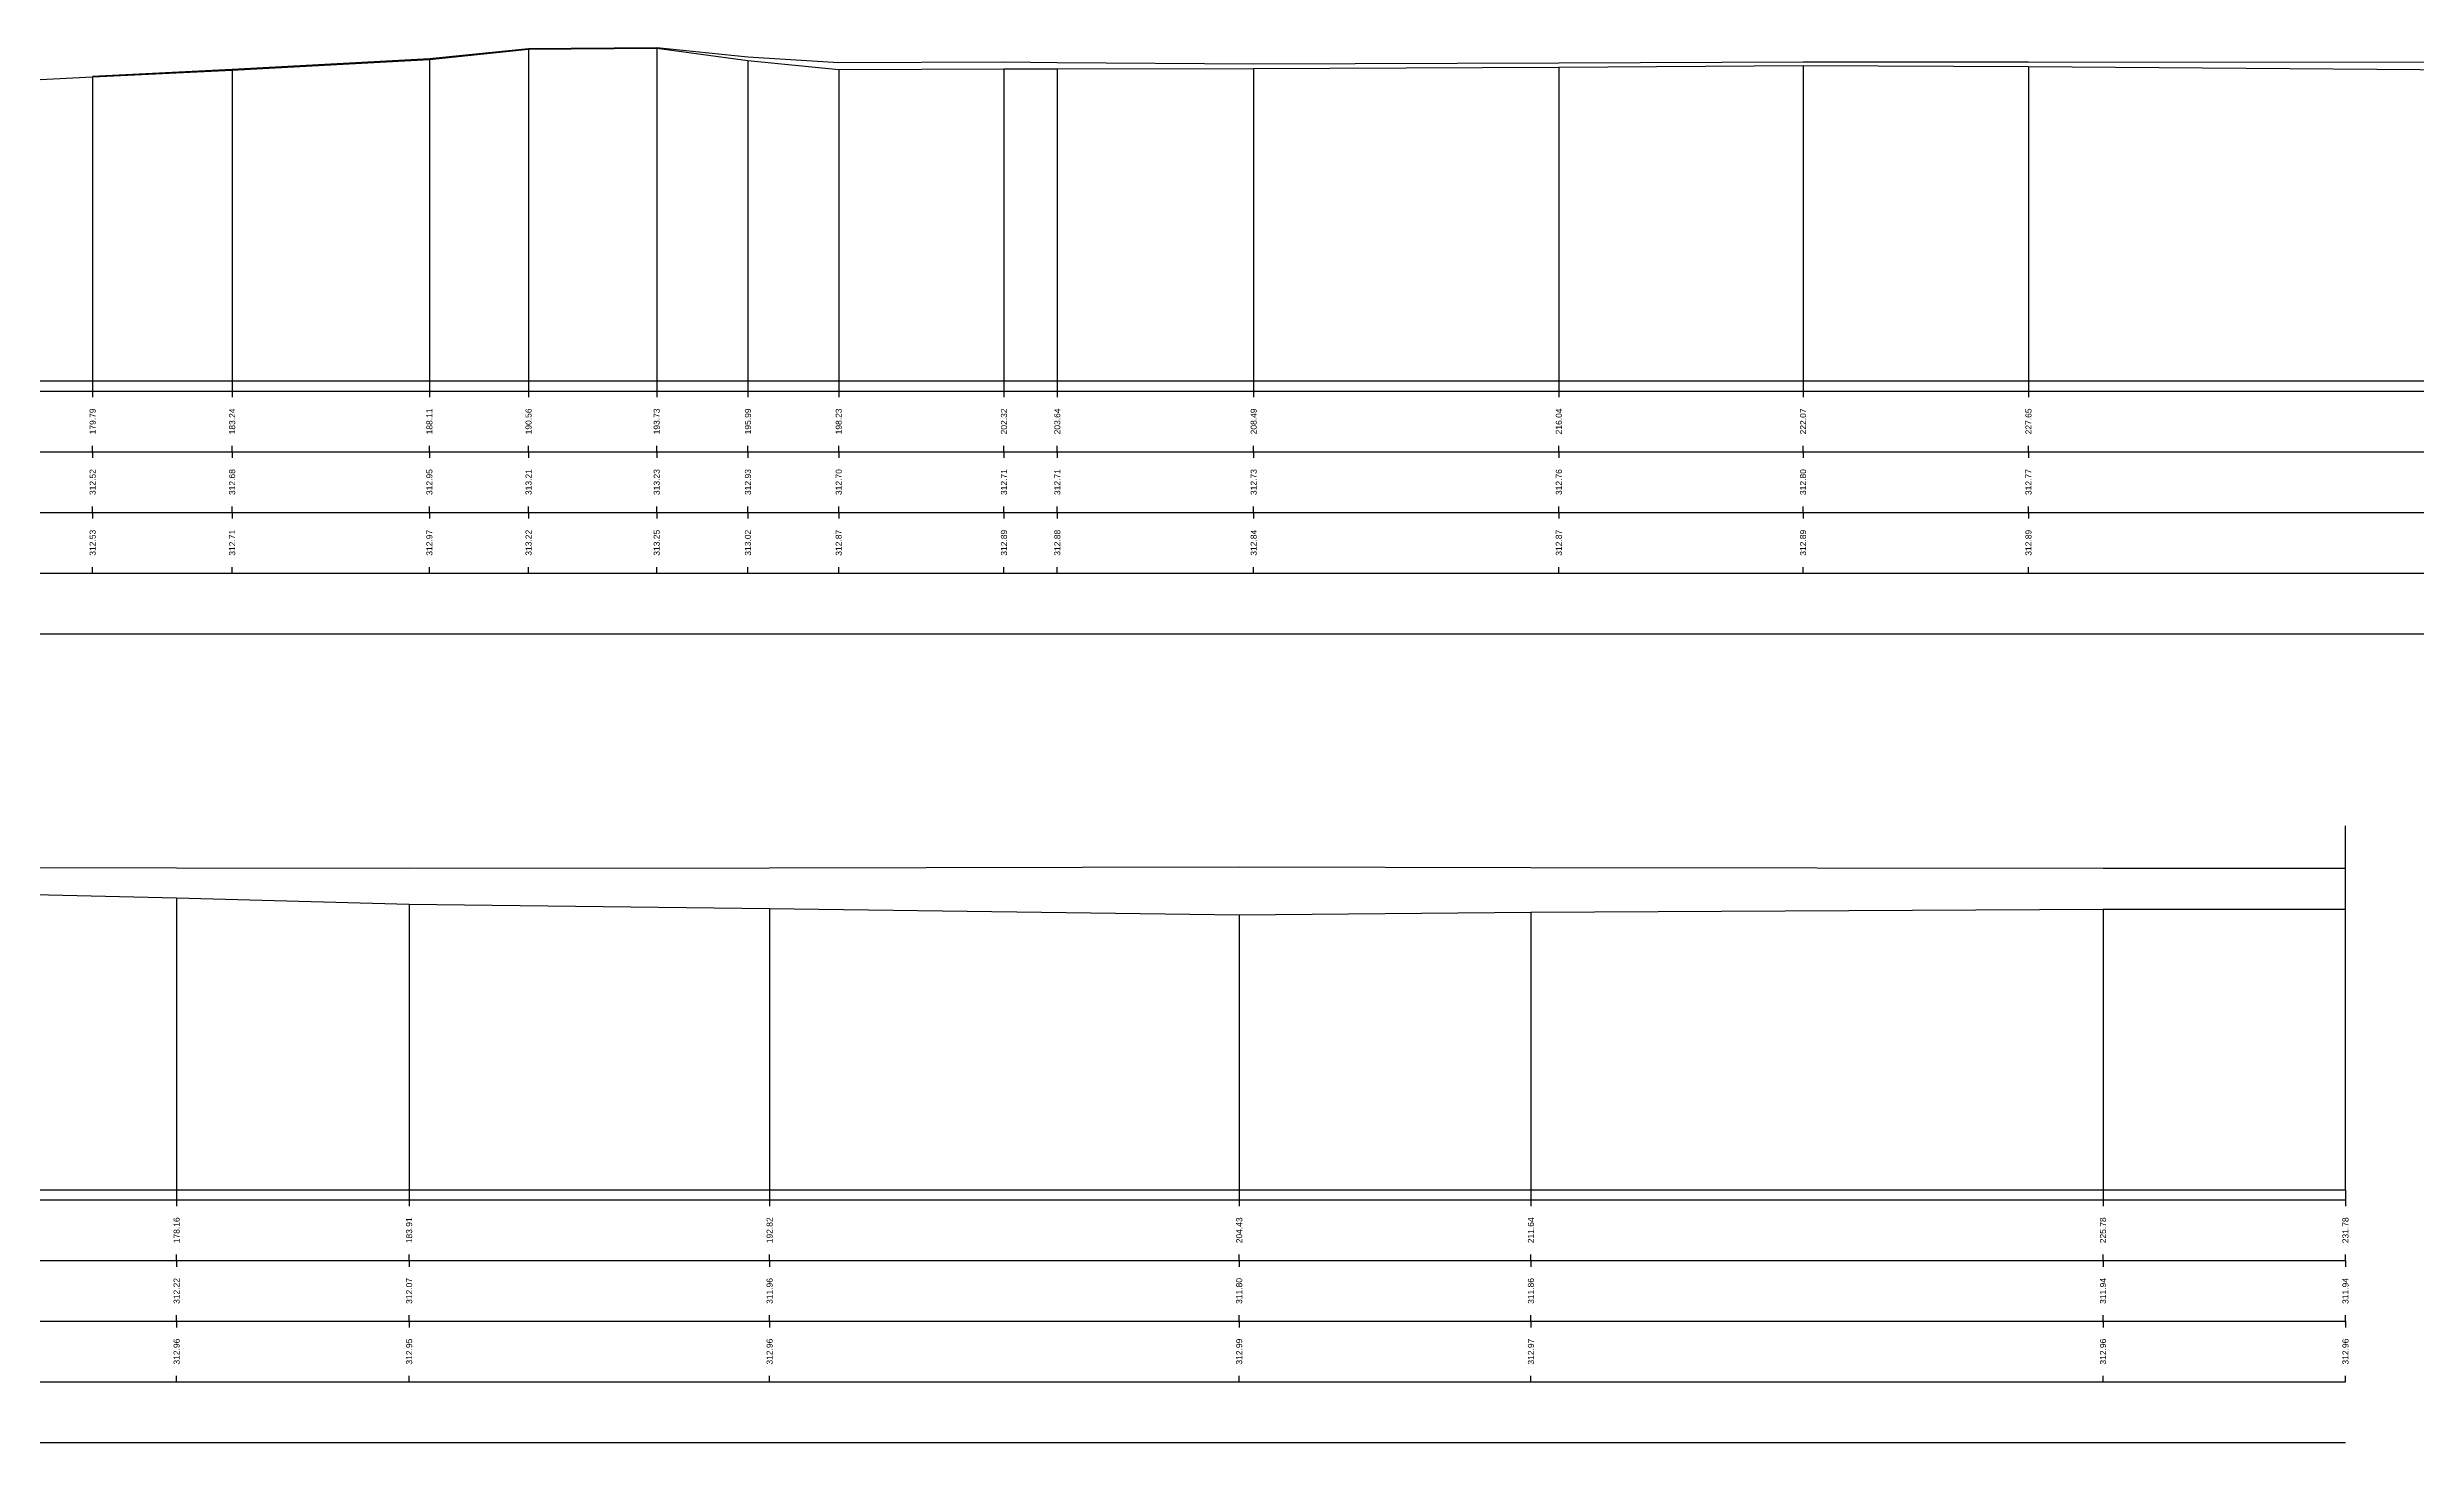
# Model space of a CAD drawing. Header units: millimetres. Extents: x -8 to 448, y 259 to 295.
# Drawn here: x 325.7 to 384.2, y 258.8 to 293.2 of the extents above; entities that cross this region are included whole.
import ezdxf
from ezdxf.enums import TextEntityAlignment as Align

# ---------------------------------------------------------------- set-up
doc = ezdxf.new("R2010")
doc.units = ezdxf.units.MM
doc.styles.get("Standard").update_dxf_attribs({"font": 'arial.ttf'})

msp = doc.modelspace()

# ---------------------------------------------------------------- linework, layer by layer
at = {"layer": 'band'}
for p, q in [((326.79, 284.75), (326.79, 284.6)), ((330.239, 284.75), (330.239, 284.6)), ((335.116, 284.75), (335.116, 284.6)), ((337.567, 284.75), (337.567, 284.6)), ((340.735, 284.75), (340.735, 284.6)), ((342.991, 284.75), (342.991, 284.6)), ((345.235, 284.75), (345.235, 284.6)), ((349.32, 284.75), (349.32, 284.6)), ((350.639, 284.75), (350.639, 284.6)), ((355.494, 284.75), (355.494, 284.6)), ((363.039, 284.75), (363.039, 284.6)), ((369.076, 284.75), (369.076, 284.6)), ((374.649, 284.75), (374.649, 284.6)), ((326.79, 283.25), (326.79, 283.4)), ((326.79, 283.25), (326.79, 283.1)), ((330.239, 283.25), (330.239, 283.4)), ((330.239, 283.25), (330.239, 283.1)), ((335.116, 283.25), (335.116, 283.4)), ((335.116, 283.25), (335.116, 283.1)), ((337.567, 283.25), (337.567, 283.4)), ((337.567, 283.25), (337.567, 283.1)), ((340.735, 283.25), (340.735, 283.4)), ((340.735, 283.25), (340.735, 283.1)), ((342.991, 283.25), (342.991, 283.4)), ((342.991, 283.25), (342.991, 283.1)), ((345.235, 283.25), (345.235, 283.4)), ((345.235, 283.25), (345.235, 283.1)), ((349.32, 283.25), (349.32, 283.4)), ((349.32, 283.25), (349.32, 283.1)), ((350.639, 283.25), (350.639, 283.4)), ((350.639, 283.25), (350.639, 283.1)), ((355.494, 283.25), (355.494, 283.4)), ((355.494, 283.25), (355.494, 283.1)), ((363.039, 283.25), (363.039, 283.4)), ((363.039, 283.25), (363.039, 283.1)), ((369.076, 283.25), (369.076, 283.4)), ((369.076, 283.25), (369.076, 283.1)), ((374.649, 283.25), (374.649, 283.4)), ((374.649, 283.25), (374.649, 283.1)), ((326.79, 281.75), (326.79, 281.9)), ((326.79, 281.75), (326.79, 281.6)), ((330.239, 281.75), (330.239, 281.9)), ((330.239, 281.75), (330.239, 281.6)), ((335.116, 281.75), (335.116, 281.9)), ((335.116, 281.75), (335.116, 281.6)), ((337.567, 281.75), (337.567, 281.9)), ((337.567, 281.75), (337.567, 281.6)), ((340.735, 281.75), (340.735, 281.9)), ((340.735, 281.75), (340.735, 281.6)), ((342.991, 281.75), (342.991, 281.9)), ((342.991, 281.75), (342.991, 281.6)), ((345.235, 281.75), (345.235, 281.9)), ((345.235, 281.75), (345.235, 281.6)), ((349.32, 281.75), (349.32, 281.9)), ((349.32, 281.75), (349.32, 281.6)), ((350.639, 281.75), (350.639, 281.9)), ((350.639, 281.75), (350.639, 281.6)), ((355.494, 281.75), (355.494, 281.9)), ((355.494, 281.75), (355.494, 281.6)), ((363.039, 281.75), (363.039, 281.9)), ((363.039, 281.75), (363.039, 281.6)), ((369.076, 281.75), (369.076, 281.9)), ((369.076, 281.75), (369.076, 281.6)), ((374.649, 281.75), (374.649, 281.9)), ((374.649, 281.75), (374.649, 281.6)), ((326.79, 280.25), (326.79, 280.4)), ((330.239, 280.25), (330.239, 280.4)), ((335.116, 280.25), (335.116, 280.4)), ((337.567, 280.25), (337.567, 280.4)), ((340.735, 280.25), (340.735, 280.4)), ((342.991, 280.25), (342.991, 280.4)), ((345.235, 280.25), (345.235, 280.4)), ((349.32, 280.25), (349.32, 280.4)), ((350.639, 280.25), (350.639, 280.4)), ((355.494, 280.25), (355.494, 280.4)), ((363.039, 280.25), (363.039, 280.4)), ((369.076, 280.25), (369.076, 280.4)), ((374.649, 280.25), (374.649, 280.4)), ((328.866, 264.75), (328.866, 264.6)), ((334.615, 264.75), (334.615, 264.6)), ((343.527, 264.75), (343.527, 264.6)), ((355.136, 264.75), (355.136, 264.6)), ((362.349, 264.75), (362.349, 264.6)), ((376.492, 264.75), (376.492, 264.6)), ((382.486, 264.75), (382.486, 264.6)), ((328.866, 263.25), (328.866, 263.4)), ((328.866, 263.25), (328.866, 263.1)), ((334.615, 263.25), (334.615, 263.4)), ((334.615, 263.25), (334.615, 263.1)), ((343.527, 263.25), (343.527, 263.4)), ((343.527, 263.25), (343.527, 263.1)), ((355.136, 263.25), (355.136, 263.4)), ((355.136, 263.25), (355.136, 263.1)), ((362.349, 263.25), (362.349, 263.4)), ((362.349, 263.25), (362.349, 263.1)), ((376.492, 263.25), (376.492, 263.4)), ((376.492, 263.25), (376.492, 263.1)), ((382.486, 263.25), (382.486, 263.4)), ((382.486, 263.25), (382.486, 263.1)), ((328.866, 261.75), (328.866, 261.9)), ((334.615, 261.75), (334.615, 261.9)), ((343.527, 261.75), (343.527, 261.9)), ((355.136, 261.75), (355.136, 261.9)), ((362.349, 261.75), (362.349, 261.9)), ((376.492, 261.75), (376.492, 261.9)), ((382.486, 261.75), (382.486, 261.9)), ((328.866, 261.75), (328.866, 261.6)), ((334.615, 261.75), (334.615, 261.6)), ((343.527, 261.75), (343.527, 261.6)), ((355.136, 261.75), (355.136, 261.6)), ((362.349, 261.75), (362.349, 261.6)), ((376.492, 261.75), (376.492, 261.6)), ((382.486, 261.75), (382.486, 261.6)), ((328.866, 260.25), (328.866, 260.4)), ((334.615, 260.25), (334.615, 260.4)), ((343.527, 260.25), (343.527, 260.4)), ((355.136, 260.25), (355.136, 260.4)), ((362.349, 260.25), (362.349, 260.4)), ((376.492, 260.25), (376.492, 260.4)), ((382.486, 260.25), (382.486, 260.4))]:
    msp.add_line(p, q, dxfattribs=at)
at = {"layer": 'frame'}
for p, q in [((-7.5, 284.75), (448.327, 284.75)), ((0, 285), (448.327, 285)), ((-7.5, 283.25), (448.327, 283.25)), ((-7.5, 281.75), (448.327, 281.75)), ((-7.5, 280.25), (448.327, 280.25)), ((-7.5, 278.75), (448.327, 278.75)), ((382.486, 265), (382.486, 274)), ((0, 265), (382.486, 265)), ((-7.5, 264.75), (382.486, 264.75)), ((-7.5, 263.25), (382.486, 263.25)), ((-7.5, 261.75), (382.486, 261.75)), ((-7.5, 260.25), (382.486, 260.25)), ((-7.5, 258.75), (382.486, 258.75))]:
    msp.add_line(p, q, dxfattribs=at)
at = {"layer": 'marker', "color": 253}
for p, q in [((335.116, 292.952), (335.116, 285)), ((337.567, 293.205), (337.567, 285)), ((340.735, 293.232), (340.735, 285)), ((342.991, 292.928), (342.991, 285)), ((326.79, 292.521), (326.79, 285)), ((330.239, 292.685), (330.239, 285)), ((345.235, 292.698), (345.235, 285)), ((349.32, 292.715), (349.32, 285)), ((350.639, 292.714), (350.639, 285)), ((355.494, 292.727), (355.494, 285)), ((363.039, 292.759), (363.039, 285)), ((369.076, 292.801), (369.076, 285)), ((374.649, 292.772), (374.649, 285)), ((326.79, 285), (326.79, 284.75)), ((330.239, 285), (330.239, 284.75)), ((335.116, 285), (335.116, 284.75)), ((337.567, 285), (337.567, 284.75)), ((340.735, 285), (340.735, 284.75)), ((342.991, 285), (342.991, 284.75)), ((345.235, 285), (345.235, 284.75)), ((349.32, 285), (349.32, 284.75)), ((350.639, 285), (350.639, 284.75)), ((355.494, 285), (355.494, 284.75)), ((363.039, 285), (363.039, 284.75)), ((369.076, 285), (369.076, 284.75)), ((374.649, 285), (374.649, 284.75)), ((328.866, 272.222), (328.866, 265)), ((334.615, 272.067), (334.615, 265)), ((343.527, 271.955), (343.527, 265)), ((355.136, 271.8), (355.136, 265)), ((362.349, 271.862), (362.349, 265)), ((376.492, 271.94), (376.492, 265)), ((328.866, 265), (328.866, 264.75)), ((334.615, 265), (334.615, 264.75)), ((343.527, 265), (343.527, 264.75)), ((355.136, 265), (355.136, 264.75)), ((362.349, 265), (362.349, 264.75)), ((376.492, 265), (376.492, 264.75)), ((382.486, 265), (382.486, 264.75))]:
    msp.add_line(p, q, dxfattribs=at)
at = {"layer": 'profile'}
for points in [[(318.853, 292.115), (326.79, 292.521), (330.239, 292.685), (335.116, 292.952), (337.567, 293.205), (340.735, 293.232), (342.991, 292.928), (345.235, 292.698), (349.32, 292.715), (350.639, 292.714), (355.494, 292.727), (363.039, 292.759), (369.076, 292.801), (374.649, 292.772), (387.565, 292.676)], [(278.121, 271.525), (281.65, 273.16), (285.118, 273.098), (293.609, 272.916), (301.342, 272.784), (313.396, 272.582), (328.866, 272.222), (334.615, 272.067), (343.527, 271.955), (355.136, 271.8), (362.349, 271.862), (376.492, 271.94), (382.486, 271.94)]]:
    msp.add_lwpolyline(points, dxfattribs=at)
at = {"layer": 'profile', "true_color": 0xff007f}
for points in [[(326.79, 292.533), (330.239, 292.708), (335.116, 292.97), (337.567, 293.224), (340.735, 293.248), (342.991, 293.017), (345.235, 292.874), (349.32, 292.888), (350.639, 292.878), (355.494, 292.843), (363.039, 292.869), (369.076, 292.889), (374.649, 292.888), (387.565, 292.881), (398.309, 292.878), (404.129, 292.882), (415.022, 292.88), (419.745, 292.882), (422.86, 292.882), (438.974, 292.904), (448.327, 292.904)], [(285.118, 273.116), (293.609, 272.976), (301.342, 272.971), (313.396, 272.984), (328.866, 272.959), (334.615, 272.952), (343.527, 272.963), (355.136, 272.987), (362.349, 272.967), (376.492, 272.956), (382.486, 272.956)]]:
    msp.add_lwpolyline(points, dxfattribs=at)

# ---------------------------------------------------------------- texts
for s, p in [('179.79', (326.79, 284)), ('183.24', (330.239, 284)), ('188.11', (335.116, 284)), ('190.56', (337.567, 284)), ('193.73', (340.735, 284)), ('195.99', (342.991, 284)), ('198.23', (345.235, 284)), ('202.32', (349.32, 284)), ('203.64', (350.639, 284)), ('208.49', (355.494, 284)), ('216.04', (363.039, 284)), ('222.07', (369.076, 284)), ('227.65', (374.649, 284)), ('312.52', (326.79, 282.5)), ('312.68', (330.239, 282.5)), ('312.95', (335.116, 282.5)), ('313.21', (337.567, 282.5)), ('313.23', (340.735, 282.5)), ('312.93', (342.991, 282.5)), ('312.70', (345.235, 282.5)), ('312.71', (349.32, 282.5)), ('312.71', (350.639, 282.5)), ('312.73', (355.494, 282.5)), ('312.76', (363.039, 282.5)), ('312.80', (369.076, 282.5)), ('312.77', (374.649, 282.5)), ('178.16', (328.866, 264)), ('183.91', (334.615, 264)), ('192.82', (343.527, 264)), ('204.43', (355.136, 264)), ('211.64', (362.349, 264)), ('225.78', (376.492, 264)), ('231.78', (382.486, 264)), ('312.22', (328.866, 262.5)), ('312.07', (334.615, 262.5)), ('311.96', (343.527, 262.5)), ('311.80', (355.136, 262.5)), ('311.86', (362.349, 262.5)), ('311.94', (376.492, 262.5)), ('311.94', (382.486, 262.5))]:
    msp.add_text(s, height=0.15, rotation=90).set_placement(p, align=Align.MIDDLE)
at = {"true_color": 0xff007f}
for s, p in [('312.53', (326.79, 281)), ('312.71', (330.239, 281)), ('312.97', (335.116, 281)), ('313.22', (337.567, 281)), ('313.25', (340.735, 281)), ('313.02', (342.991, 281)), ('312.87', (345.235, 281)), ('312.89', (349.32, 281)), ('312.88', (350.639, 281)), ('312.84', (355.494, 281)), ('312.87', (363.039, 281)), ('312.89', (369.076, 281)), ('312.89', (374.649, 281)), ('312.96', (328.866, 261)), ('312.95', (334.615, 261)), ('312.96', (343.527, 261)), ('312.99', (355.136, 261)), ('312.97', (362.349, 261)), ('312.96', (376.492, 261)), ('312.96', (382.486, 261))]:
    msp.add_text(s, height=0.15, rotation=90, dxfattribs=at).set_placement(p, align=Align.MIDDLE)

doc.saveas('drawing.dxf')
